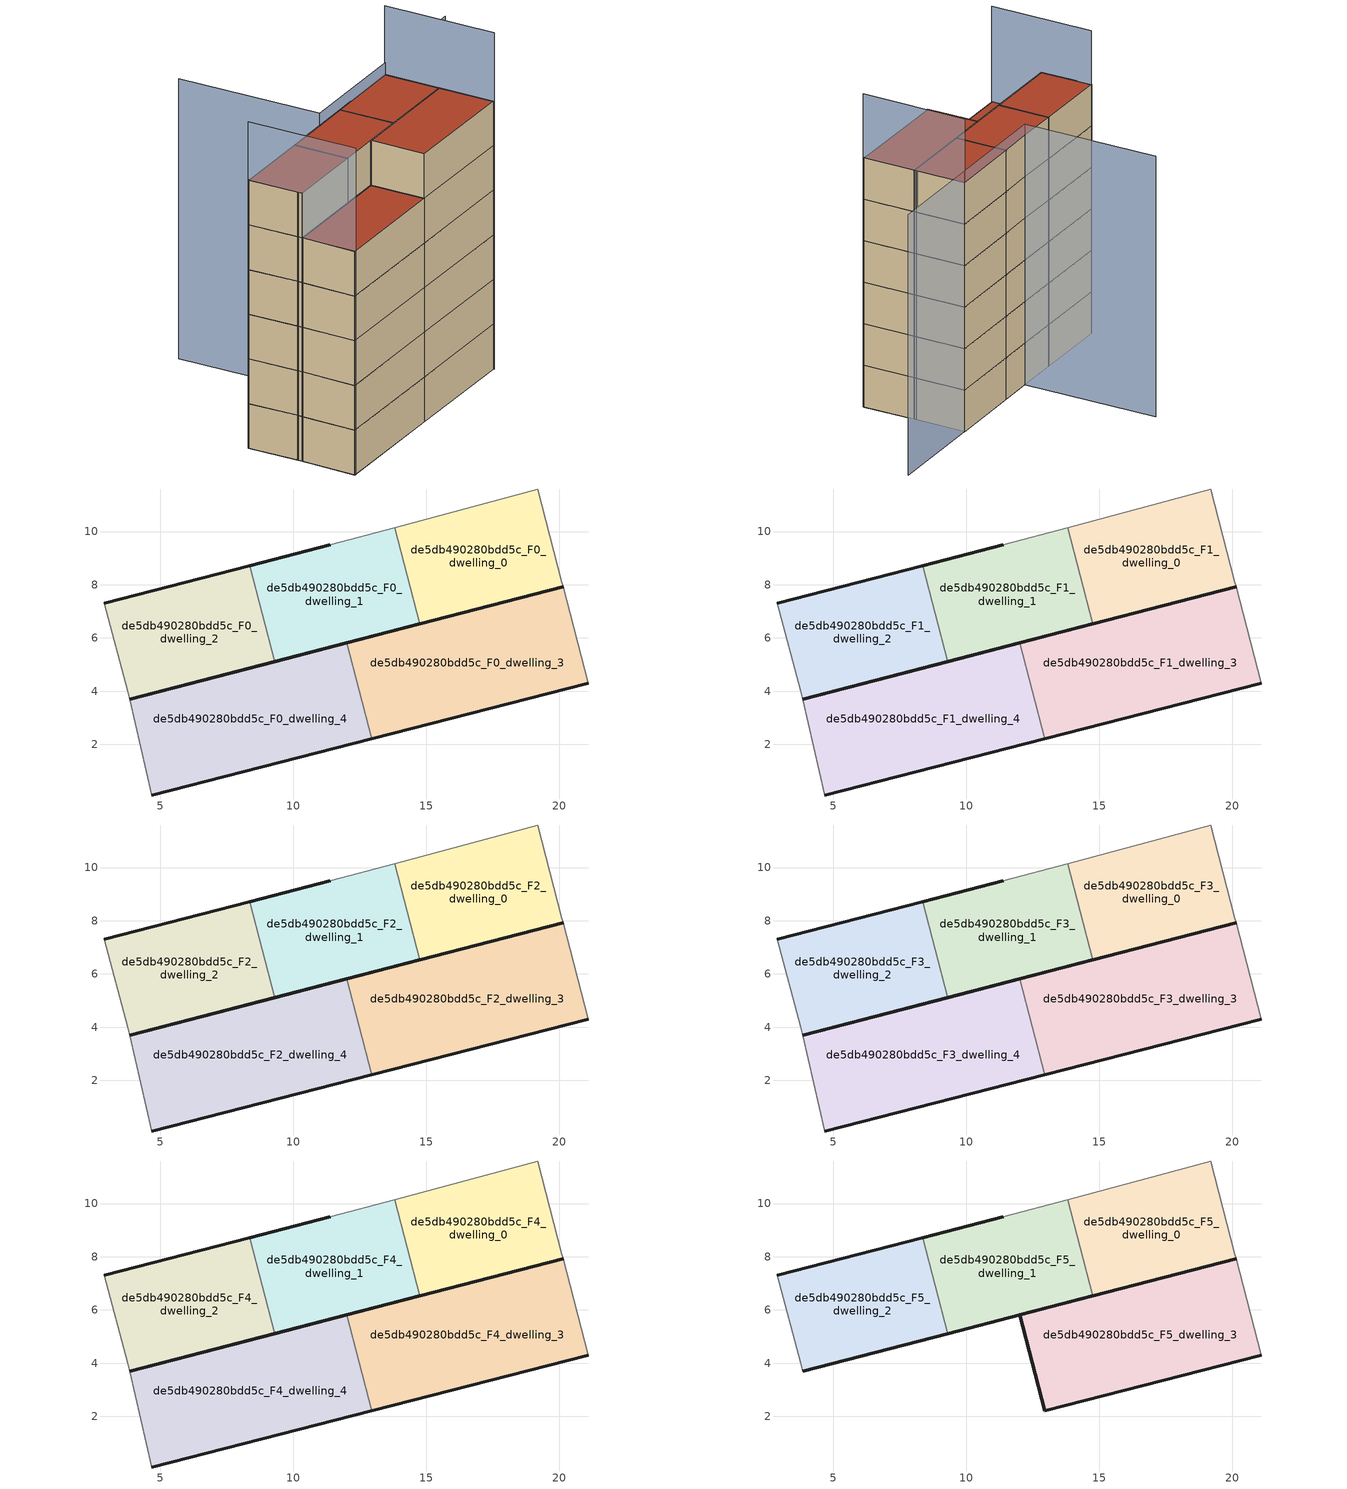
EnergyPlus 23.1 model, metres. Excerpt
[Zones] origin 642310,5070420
de5db490280bdd5c_F0_dwelling_0
 floor ground (EU_floor_Construction): 20.15,7.93 20.1,8.1 19.2,11.6 13.81,10.15 14.76,6.53 z0
 wall outside (EU_wall_Construction): 20.15,7.93 14.76,6.53 z0:3
 wall to de5db490280bdd5c_F0_dwelling_1 (EU_wall_Construction): 14.76,6.53 13.81,10.15 z0:3
 wall adiabatic (EU_wall_Construction): 13.81,10.15 19.2,11.6 20.1,8.1 20.15,7.93 z0:3
de5db490280bdd5c_F0_dwelling_1
 floor ground (EU_floor_Construction): 14.76,6.53 13.81,10.15 11.4,9.5 8.36,8.71 9.3,5.11 z0
 wall outside (EU_wall_Construction): 14.76,6.53 9.3,5.11 / 8.36,8.71 11.4,9.5 z0:3
 wall adiabatic (EU_wall_Construction): 11.4,9.5 13.81,10.15 z0:3
 wall to de5db490280bdd5c_F0_dwelling_2 (EU_wall_Construction): 9.3,5.11 8.36,8.71 z0:3
de5db490280bdd5c_F0_dwelling_2
 floor ground (EU_floor_Construction): 9.3,5.11 8.36,8.71 2.89,7.3 3.79,4 3.86,3.7 z0
 wall outside (EU_wall_Construction): 2.89,7.3 8.36,8.71 / 9.3,5.11 3.86,3.7 z0:3
 wall adiabatic (EU_wall_Construction): 3.86,3.7 3.79,4 2.89,7.3 z0:3
de5db490280bdd5c_F0_dwelling_3
 floor ground (EU_floor_Construction): 21.1,4.29 20.15,7.93 12.02,5.82 12.96,2.21 z0
 wall outside (EU_wall_Construction): 21.1,4.29 12.96,2.21 / 12.02,5.82 20.15,7.93 z0:3
 wall adiabatic (EU_wall_Construction): 20.15,7.93 21.1,4.29 z0:3
 wall to de5db490280bdd5c_F0_dwelling_4 (EU_wall_Construction): 12.96,2.21 12.02,5.82 z0:3
de5db490280bdd5c_F0_dwelling_4
 floor ground (EU_floor_Construction): 12.96,2.21 12.02,5.82 3.86,3.7 4.69,0.09 z0
 wall outside (EU_wall_Construction): 12.96,2.21 4.69,0.09 / 3.86,3.7 12.02,5.82 z0:3
 wall adiabatic (EU_wall_Construction): 4.69,0.09 3.86,3.7 z0:3
de5db490280bdd5c_F1_dwelling_0
 floor to de5db490280bdd5c_F0_dwelling_0 (EU_floor_Construction): 20.15,7.93 20.1,8.1 19.2,11.6 13.81,10.15 14.76,6.53 z3
 wall outside (EU_wall_Construction): 20.15,7.93 14.76,6.53 z3:6
 wall to de5db490280bdd5c_F1_dwelling_1 (EU_wall_Construction): 14.76,6.53 13.81,10.15 z3:6
 wall adiabatic (EU_wall_Construction): 13.81,10.15 19.2,11.6 20.1,8.1 20.15,7.93 z3:6
de5db490280bdd5c_F1_dwelling_1
 floor to de5db490280bdd5c_F0_dwelling_1 (EU_floor_Construction): 14.76,6.53 13.81,10.15 11.4,9.5 8.36,8.71 9.3,5.11 z3
 wall outside (EU_wall_Construction): 14.76,6.53 9.3,5.11 / 8.36,8.71 11.4,9.5 z3:6
 wall adiabatic (EU_wall_Construction): 11.4,9.5 13.81,10.15 z3:6
 wall to de5db490280bdd5c_F1_dwelling_2 (EU_wall_Construction): 9.3,5.11 8.36,8.71 z3:6
de5db490280bdd5c_F1_dwelling_2
 floor to de5db490280bdd5c_F0_dwelling_2 (EU_floor_Construction): 9.3,5.11 8.36,8.71 2.89,7.3 3.79,4 3.86,3.7 z3
 wall outside (EU_wall_Construction): 2.89,7.3 8.36,8.71 / 9.3,5.11 3.86,3.7 z3:6
 wall adiabatic (EU_wall_Construction): 3.86,3.7 3.79,4 2.89,7.3 z3:6
de5db490280bdd5c_F1_dwelling_3
 floor to de5db490280bdd5c_F0_dwelling_3 (EU_floor_Construction): 21.1,4.29 20.15,7.93 12.02,5.82 12.96,2.21 z3
 wall outside (EU_wall_Construction): 21.1,4.29 12.96,2.21 / 12.02,5.82 20.15,7.93 z3:6
 wall adiabatic (EU_wall_Construction): 20.15,7.93 21.1,4.29 z3:6
 wall to de5db490280bdd5c_F1_dwelling_4 (EU_wall_Construction): 12.96,2.21 12.02,5.82 z3:6
de5db490280bdd5c_F1_dwelling_4
 floor to de5db490280bdd5c_F0_dwelling_4 (EU_floor_Construction): 12.96,2.21 12.02,5.82 3.86,3.7 4.69,0.09 z3
 wall outside (EU_wall_Construction): 12.96,2.21 4.69,0.09 / 3.86,3.7 12.02,5.82 z3:6
 wall adiabatic (EU_wall_Construction): 4.69,0.09 3.86,3.7 z3:6
de5db490280bdd5c_F2_dwelling_0
 floor to de5db490280bdd5c_F1_dwelling_0 (EU_floor_Construction): 20.15,7.93 20.1,8.1 19.2,11.6 13.81,10.15 14.76,6.53 z6
 wall outside (EU_wall_Construction): 20.15,7.93 14.76,6.53 z6:9
 wall to de5db490280bdd5c_F2_dwelling_1 (EU_wall_Construction): 14.76,6.53 13.81,10.15 z6:9
 wall adiabatic (EU_wall_Construction): 13.81,10.15 19.2,11.6 20.1,8.1 20.15,7.93 z6:9
de5db490280bdd5c_F2_dwelling_1
 floor to de5db490280bdd5c_F1_dwelling_1 (EU_floor_Construction): 14.76,6.53 13.81,10.15 11.4,9.5 8.36,8.71 9.3,5.11 z6
 wall outside (EU_wall_Construction): 14.76,6.53 9.3,5.11 / 8.36,8.71 11.4,9.5 z6:9
 wall adiabatic (EU_wall_Construction): 11.4,9.5 13.81,10.15 z6:9
 wall to de5db490280bdd5c_F2_dwelling_2 (EU_wall_Construction): 9.3,5.11 8.36,8.71 z6:9
de5db490280bdd5c_F2_dwelling_2
 floor to de5db490280bdd5c_F1_dwelling_2 (EU_floor_Construction): 9.3,5.11 8.36,8.71 2.89,7.3 3.79,4 3.86,3.7 z6
 wall outside (EU_wall_Construction): 2.89,7.3 8.36,8.71 / 9.3,5.11 3.86,3.7 z6:9
 wall adiabatic (EU_wall_Construction): 3.86,3.7 3.79,4 2.89,7.3 z6:9
de5db490280bdd5c_F2_dwelling_3
 floor to de5db490280bdd5c_F1_dwelling_3 (EU_floor_Construction): 21.1,4.29 20.15,7.93 12.02,5.82 12.96,2.21 z6
 wall outside (EU_wall_Construction): 21.1,4.29 12.96,2.21 / 12.02,5.82 20.15,7.93 z6:9
 wall adiabatic (EU_wall_Construction): 20.15,7.93 21.1,4.29 z6:9
 wall to de5db490280bdd5c_F2_dwelling_4 (EU_wall_Construction): 12.96,2.21 12.02,5.82 z6:9
de5db490280bdd5c_F2_dwelling_4
 floor to de5db490280bdd5c_F1_dwelling_4 (EU_floor_Construction): 12.96,2.21 12.02,5.82 3.86,3.7 4.69,0.09 z6
 wall outside (EU_wall_Construction): 12.96,2.21 4.69,0.09 / 3.86,3.7 12.02,5.82 z6:9
 wall adiabatic (EU_wall_Construction): 4.69,0.09 3.86,3.7 z6:9
de5db490280bdd5c_F3_dwelling_0
 floor to de5db490280bdd5c_F2_dwelling_0 (EU_floor_Construction): 20.15,7.93 20.1,8.1 19.2,11.6 13.81,10.15 14.76,6.53 z9
 wall outside (EU_wall_Construction): 20.15,7.93 14.76,6.53 z9:12
 wall to de5db490280bdd5c_F3_dwelling_1 (EU_wall_Construction): 14.76,6.53 13.81,10.15 z9:12
 wall adiabatic (EU_wall_Construction): 13.81,10.15 19.2,11.6 20.1,8.1 20.15,7.93 z9:12
de5db490280bdd5c_F3_dwelling_1
 floor to de5db490280bdd5c_F2_dwelling_1 (EU_floor_Construction): 14.76,6.53 13.81,10.15 11.4,9.5 8.36,8.71 9.3,5.11 z9
 wall outside (EU_wall_Construction): 14.76,6.53 9.3,5.11 / 8.36,8.71 11.4,9.5 z9:12
 wall adiabatic (EU_wall_Construction): 11.4,9.5 13.81,10.15 z9:12
 wall to de5db490280bdd5c_F3_dwelling_2 (EU_wall_Construction): 9.3,5.11 8.36,8.71 z9:12
de5db490280bdd5c_F3_dwelling_2
 floor to de5db490280bdd5c_F2_dwelling_2 (EU_floor_Construction): 9.3,5.11 8.36,8.71 2.89,7.3 3.79,4 3.86,3.7 z9
 wall outside (EU_wall_Construction): 2.89,7.3 8.36,8.71 / 9.3,5.11 3.86,3.7 z9:12
 wall adiabatic (EU_wall_Construction): 3.86,3.7 3.79,4 2.89,7.3 z9:12
de5db490280bdd5c_F3_dwelling_3
 floor to de5db490280bdd5c_F2_dwelling_3 (EU_floor_Construction): 21.1,4.29 20.15,7.93 12.02,5.82 12.96,2.21 z9
 wall outside (EU_wall_Construction): 21.1,4.29 12.96,2.21 / 12.02,5.82 20.15,7.93 z9:12
 wall adiabatic (EU_wall_Construction): 20.15,7.93 21.1,4.29 z9:12
 wall to de5db490280bdd5c_F3_dwelling_4 (EU_wall_Construction): 12.96,2.21 12.02,5.82 z9:12
de5db490280bdd5c_F3_dwelling_4
 floor to de5db490280bdd5c_F2_dwelling_4 (EU_floor_Construction): 12.96,2.21 12.02,5.82 3.86,3.7 4.69,0.09 z9
 wall outside (EU_wall_Construction): 12.96,2.21 4.69,0.09 / 3.86,3.7 12.02,5.82 z9:12
 wall adiabatic (EU_wall_Construction): 4.69,0.09 3.86,3.7 z9:12
de5db490280bdd5c_F4_dwelling_0
 floor to de5db490280bdd5c_F3_dwelling_0 (EU_floor_Construction): 20.15,7.93 20.1,8.1 19.2,11.6 13.81,10.15 14.76,6.53 z12
 wall outside (EU_wall_Construction): 20.15,7.93 14.76,6.53 z12:15
 wall to de5db490280bdd5c_F4_dwelling_1 (EU_wall_Construction): 14.76,6.53 13.81,10.15 z12:15
 wall adiabatic (EU_wall_Construction): 13.81,10.15 19.2,11.6 20.1,8.1 20.15,7.93 z12:15
de5db490280bdd5c_F4_dwelling_1
 floor to de5db490280bdd5c_F3_dwelling_1 (EU_floor_Construction): 14.76,6.53 13.81,10.15 11.4,9.5 8.36,8.71 9.3,5.11 z12
 wall outside (EU_wall_Construction): 14.76,6.53 9.3,5.11 / 8.36,8.71 11.4,9.5 z12:15
 wall adiabatic (EU_wall_Construction): 11.4,9.5 13.81,10.15 z12:15
 wall to de5db490280bdd5c_F4_dwelling_2 (EU_wall_Construction): 9.3,5.11 8.36,8.71 z12:15
de5db490280bdd5c_F4_dwelling_2
 floor to de5db490280bdd5c_F3_dwelling_2 (EU_floor_Construction): 9.3,5.11 8.36,8.71 2.89,7.3 3.79,4 3.86,3.7 z12
 wall outside (EU_wall_Construction): 2.89,7.3 8.36,8.71 / 9.3,5.11 3.86,3.7 z12:15
 wall adiabatic (EU_wall_Construction): 3.86,3.7 3.79,4 2.89,7.3 z12:15
de5db490280bdd5c_F4_dwelling_3
 floor to de5db490280bdd5c_F3_dwelling_3 (EU_floor_Construction): 21.1,4.29 20.15,7.93 12.02,5.82 12.96,2.21 z12
 wall outside (EU_wall_Construction): 21.1,4.29 12.96,2.21 / 12.02,5.82 20.15,7.93 z12:15
 wall adiabatic (EU_wall_Construction): 20.15,7.93 21.1,4.29 z12:15
 wall to de5db490280bdd5c_F4_dwelling_4 (EU_wall_Construction): 12.96,2.21 12.02,5.82 z12:15
de5db490280bdd5c_F4_dwelling_4
 floor to de5db490280bdd5c_F3_dwelling_4 (EU_floor_Construction): 12.96,2.21 12.02,5.82 3.86,3.7 4.69,0.09 z12
 wall outside (EU_wall_Construction): 12.96,2.21 4.69,0.09 / 3.86,3.7 12.02,5.82 z12:15
 wall adiabatic (EU_wall_Construction): 4.69,0.09 3.86,3.7 z12:15
 roof outside (EU_roof_Construction): 12.02,5.82 12.96,2.21 4.69,0.09 3.86,3.7 z15
de5db490280bdd5c_F5_dwelling_0
 floor to de5db490280bdd5c_F4_dwelling_0 (EU_floor_Construction): 20.15,7.93 20.1,8.1 19.2,11.6 13.81,10.15 14.76,6.53 z15
 wall outside (EU_wall_Construction): 20.15,7.93 14.76,6.53 z15:18
 wall to de5db490280bdd5c_F5_dwelling_1 (EU_wall_Construction): 14.76,6.53 13.81,10.15 z15:18
 wall adiabatic (EU_wall_Construction): 13.81,10.15 19.2,11.6 20.1,8.1 20.15,7.93 z15:18
 roof outside (EU_roof_Construction): 19.2,11.6 20.1,8.1 20.15,7.93 14.76,6.53 13.81,10.15 z18
de5db490280bdd5c_F5_dwelling_1
 floor to de5db490280bdd5c_F4_dwelling_1 (EU_floor_Construction): 14.76,6.53 13.81,10.15 11.4,9.5 8.36,8.71 9.3,5.11 z15
 wall outside (EU_wall_Construction): 14.76,6.53 9.3,5.11 / 8.36,8.71 11.4,9.5 z15:18
 wall adiabatic (EU_wall_Construction): 11.4,9.5 13.81,10.15 z15:18
 wall to de5db490280bdd5c_F5_dwelling_2 (EU_wall_Construction): 9.3,5.11 8.36,8.71 z15:18
 roof outside (EU_roof_Construction): 13.81,10.15 14.76,6.53 9.3,5.11 8.36,8.71 11.4,9.5 z18
de5db490280bdd5c_F5_dwelling_2
 floor to de5db490280bdd5c_F4_dwelling_2 (EU_floor_Construction): 9.3,5.11 8.36,8.71 2.89,7.3 3.79,4 3.86,3.7 z15
 wall outside (EU_wall_Construction): 2.89,7.3 8.36,8.71 / 9.3,5.11 3.86,3.7 z15:18
 wall adiabatic (EU_wall_Construction): 3.86,3.7 3.79,4 2.89,7.3 z15:18
 roof outside (EU_roof_Construction): 8.36,8.71 9.3,5.11 3.86,3.7 3.79,4 2.89,7.3 z18
de5db490280bdd5c_F5_dwelling_3
 floor to de5db490280bdd5c_F4_dwelling_3 (EU_floor_Construction): 21.1,4.29 20.15,7.93 12.02,5.82 12.96,2.21 z15
 wall outside (EU_wall_Construction): 21.1,4.29 12.96,2.21 12.02,5.82 20.15,7.93 z15:18
 wall adiabatic (EU_wall_Construction): 20.15,7.93 21.1,4.29 z15:18
 roof outside (EU_roof_Construction): 20.15,7.93 21.1,4.29 12.96,2.21 12.02,5.82 z18
shading: 2.94,7.33 4.79,0.09 z0:21.9; 21.11,4.23 19.2,11.59 z0:22.6; 26.4,13.45 11.4,9.5 / 11.4,9.5 8.91,18.96 z0:18.8
[Building]
EU S2 Campaign: North Axis=0; Terrain=City; Solar Distribution=FullExterior
[Site:Location]
Lyon-Bron: Latitude=45.75; Longitude=5; Time Zone=1; Elevation=198
[SizingPeriod:WeatherFileDays]
AnnualSizingPeriod: Begin Month=1; Begin Day of Month=1; End Month=12; End Day of Month=31; Day of Week for Start Day=Monday; Use Weather File Daylight Saving Period=No; Use Weather File Rain and Snow Indicators=No
[MATERIAL]
EU_InternalMass_Material: Roughness=MediumRough; Thickness=0.1; Conductivity=1; Density=1800; Specific Heat=900; Thermal Absorptance=0.9; Solar Absorptance=0.7; Visible Absorptance=0.7
[MATERIAL:NOMASS] Roughness=MediumRough; Thermal Absorptance=0.9; Solar Absorptance=0.7; Visible Absorptance=0.7
Name | Thermal Resistance
EU_wall_NoMass | 0.776494
EU_roof_NoMass | 0.486893
EU_floor_NoMass | 0.421597
[CONSTRUCTION]
EU_wall_Construction: EU_wall_NoMass
EU_roof_Construction: EU_roof_NoMass
EU_floor_Construction: EU_floor_NoMass
EU_InternalMass_Construction: EU_InternalMass_Material
[ZONE] Type=1; Multiplier=1; Ceiling Height=autocalculate; Floor Area=autocalculate; Part of Total Floor Area=Yes
Name | Volume
de5db490280bdd5c_F0_dwelling_0; de5db490280bdd5c_F1_dwelling_0; de5db490280bdd5c_F2_dwelling_0; de5db490280bdd5c_F3_dwelling_0; de5db490280bdd5c_F4_dwelling_0; de5db490280bdd5c_F5_dwelling_0 | 62.9553
de5db490280bdd5c_F0_dwelling_1; de5db490280bdd5c_F1_dwelling_1; de5db490280bdd5c_F2_dwelling_1; de5db490280bdd5c_F3_dwelling_1; de5db490280bdd5c_F4_dwelling_1; de5db490280bdd5c_F5_dwelling_1 | 62.9583
de5db490280bdd5c_F0_dwelling_2; de5db490280bdd5c_F1_dwelling_2; de5db490280bdd5c_F2_dwelling_2; de5db490280bdd5c_F3_dwelling_2; de5db490280bdd5c_F4_dwelling_2; de5db490280bdd5c_F5_dwelling_2 | 62.9597
de5db490280bdd5c_F0_dwelling_3; de5db490280bdd5c_F1_dwelling_3; de5db490280bdd5c_F2_dwelling_3; de5db490280bdd5c_F3_dwelling_3; de5db490280bdd5c_F4_dwelling_3; de5db490280bdd5c_F5_dwelling_3 | 94.4377
de5db490280bdd5c_F0_dwelling_4; de5db490280bdd5c_F1_dwelling_4; de5db490280bdd5c_F2_dwelling_4; de5db490280bdd5c_F3_dwelling_4; de5db490280bdd5c_F4_dwelling_4 | 94.4436
[INTERNALMASS] Construction=EU_InternalMass_Construction
Name | Zone or ZoneList | Surface Area
de5db490280bdd5c_F0_dwelling_0_EU_InternalMass | de5db490280bdd5c_F0_dwelling_0 | 20.9852
de5db490280bdd5c_F0_dwelling_1_EU_InternalMass | de5db490280bdd5c_F0_dwelling_1 | 20.9859
de5db490280bdd5c_F0_dwelling_2_EU_InternalMass | de5db490280bdd5c_F0_dwelling_2 | 20.9861
de5db490280bdd5c_F0_dwelling_3_EU_InternalMass | de5db490280bdd5c_F0_dwelling_3 | 31.4791
de5db490280bdd5c_F0_dwelling_4_EU_InternalMass | de5db490280bdd5c_F0_dwelling_4 | 31.4811
de5db490280bdd5c_F1_dwelling_0_EU_InternalMass | de5db490280bdd5c_F1_dwelling_0 | 20.9852
de5db490280bdd5c_F1_dwelling_1_EU_InternalMass | de5db490280bdd5c_F1_dwelling_1 | 20.9859
de5db490280bdd5c_F1_dwelling_2_EU_InternalMass | de5db490280bdd5c_F1_dwelling_2 | 20.9861
de5db490280bdd5c_F1_dwelling_3_EU_InternalMass | de5db490280bdd5c_F1_dwelling_3 | 31.4791
de5db490280bdd5c_F1_dwelling_4_EU_InternalMass | de5db490280bdd5c_F1_dwelling_4 | 31.4811
de5db490280bdd5c_F2_dwelling_0_EU_InternalMass | de5db490280bdd5c_F2_dwelling_0 | 20.9852
de5db490280bdd5c_F2_dwelling_1_EU_InternalMass | de5db490280bdd5c_F2_dwelling_1 | 20.9859
de5db490280bdd5c_F2_dwelling_2_EU_InternalMass | de5db490280bdd5c_F2_dwelling_2 | 20.9861
de5db490280bdd5c_F2_dwelling_3_EU_InternalMass | de5db490280bdd5c_F2_dwelling_3 | 31.4791
de5db490280bdd5c_F2_dwelling_4_EU_InternalMass | de5db490280bdd5c_F2_dwelling_4 | 31.4811
de5db490280bdd5c_F3_dwelling_0_EU_InternalMass | de5db490280bdd5c_F3_dwelling_0 | 20.9852
de5db490280bdd5c_F3_dwelling_1_EU_InternalMass | de5db490280bdd5c_F3_dwelling_1 | 20.9859
de5db490280bdd5c_F3_dwelling_2_EU_InternalMass | de5db490280bdd5c_F3_dwelling_2 | 20.9861
de5db490280bdd5c_F3_dwelling_3_EU_InternalMass | de5db490280bdd5c_F3_dwelling_3 | 31.4791
de5db490280bdd5c_F3_dwelling_4_EU_InternalMass | de5db490280bdd5c_F3_dwelling_4 | 31.4811
de5db490280bdd5c_F4_dwelling_0_EU_InternalMass | de5db490280bdd5c_F4_dwelling_0 | 20.9852
de5db490280bdd5c_F4_dwelling_1_EU_InternalMass | de5db490280bdd5c_F4_dwelling_1 | 20.9859
de5db490280bdd5c_F4_dwelling_2_EU_InternalMass | de5db490280bdd5c_F4_dwelling_2 | 20.9861
de5db490280bdd5c_F4_dwelling_3_EU_InternalMass | de5db490280bdd5c_F4_dwelling_3 | 31.4791
de5db490280bdd5c_F4_dwelling_4_EU_InternalMass | de5db490280bdd5c_F4_dwelling_4 | 31.4811
de5db490280bdd5c_F5_dwelling_0_EU_InternalMass | de5db490280bdd5c_F5_dwelling_0 | 31.4801
de5db490280bdd5c_F5_dwelling_1_EU_InternalMass | de5db490280bdd5c_F5_dwelling_1 | 31.4725
de5db490280bdd5c_F5_dwelling_2_EU_InternalMass | de5db490280bdd5c_F5_dwelling_2 | 31.4787
de5db490280bdd5c_F5_dwelling_3_EU_InternalMass | de5db490280bdd5c_F5_dwelling_3 | 31.482
[OTHEREQUIPMENT] Fuel Type=Electricity; Design Level Calculation Method=Watts/Area; Power per Zone Floor Area=1; Fraction Latent=0; Fraction Radiant=0; Fraction Lost=0; Carbon Dioxide Generation Rate=0; EndUse Subcategory=EU_Step8_InternalGains
Name | Zone or ZoneList or Space or SpaceList | Schedule
EU_Step8_InternalGain_de5db490280bdd5c_F0_dwelling_0_f000 | de5db490280bdd5c_F0_dwelling_0 | EU_Step8_GainSchedule_de5db490280bdd5c_F0_dwelling_0_f000
EU_Step8_InternalGain_de5db490280bdd5c_F0_dwelling_1_f000 | de5db490280bdd5c_F0_dwelling_1 | EU_Step8_GainSchedule_de5db490280bdd5c_F0_dwelling_1_f000
EU_Step8_InternalGain_de5db490280bdd5c_F0_dwelling_2_f000 | de5db490280bdd5c_F0_dwelling_2 | EU_Step8_GainSchedule_de5db490280bdd5c_F0_dwelling_2_f000
EU_Step8_InternalGain_de5db490280bdd5c_F0_dwelling_3_f000 | de5db490280bdd5c_F0_dwelling_3 | EU_Step8_GainSchedule_de5db490280bdd5c_F0_dwelling_3_f000
EU_Step8_InternalGain_de5db490280bdd5c_F0_dwelling_4_f000 | de5db490280bdd5c_F0_dwelling_4 | EU_Step8_GainSchedule_de5db490280bdd5c_F0_dwelling_4_f000
EU_Step8_InternalGain_de5db490280bdd5c_F1_dwelling_0_f000 | de5db490280bdd5c_F1_dwelling_0 | EU_Step8_GainSchedule_de5db490280bdd5c_F1_dwelling_0_f000
EU_Step8_InternalGain_de5db490280bdd5c_F1_dwelling_1_f000 | de5db490280bdd5c_F1_dwelling_1 | EU_Step8_GainSchedule_de5db490280bdd5c_F1_dwelling_1_f000
EU_Step8_InternalGain_de5db490280bdd5c_F1_dwelling_2_f000 | de5db490280bdd5c_F1_dwelling_2 | EU_Step8_GainSchedule_de5db490280bdd5c_F1_dwelling_2_f000
EU_Step8_InternalGain_de5db490280bdd5c_F1_dwelling_3_f000 | de5db490280bdd5c_F1_dwelling_3 | EU_Step8_GainSchedule_de5db490280bdd5c_F1_dwelling_3_f000
EU_Step8_InternalGain_de5db490280bdd5c_F1_dwelling_4_f000 | de5db490280bdd5c_F1_dwelling_4 | EU_Step8_GainSchedule_de5db490280bdd5c_F1_dwelling_4_f000
EU_Step8_InternalGain_de5db490280bdd5c_F2_dwelling_0_f000 | de5db490280bdd5c_F2_dwelling_0 | EU_Step8_GainSchedule_de5db490280bdd5c_F2_dwelling_0_f000
EU_Step8_InternalGain_de5db490280bdd5c_F2_dwelling_1_f000 | de5db490280bdd5c_F2_dwelling_1 | EU_Step8_GainSchedule_de5db490280bdd5c_F2_dwelling_1_f000
EU_Step8_InternalGain_de5db490280bdd5c_F2_dwelling_2_f000 | de5db490280bdd5c_F2_dwelling_2 | EU_Step8_GainSchedule_de5db490280bdd5c_F2_dwelling_2_f000
EU_Step8_InternalGain_de5db490280bdd5c_F2_dwelling_3_f000 | de5db490280bdd5c_F2_dwelling_3 | EU_Step8_GainSchedule_de5db490280bdd5c_F2_dwelling_3_f000
EU_Step8_InternalGain_de5db490280bdd5c_F2_dwelling_4_f000 | de5db490280bdd5c_F2_dwelling_4 | EU_Step8_GainSchedule_de5db490280bdd5c_F2_dwelling_4_f000
EU_Step8_InternalGain_de5db490280bdd5c_F3_dwelling_0_f000 | de5db490280bdd5c_F3_dwelling_0 | EU_Step8_GainSchedule_de5db490280bdd5c_F3_dwelling_0_f000
EU_Step8_InternalGain_de5db490280bdd5c_F3_dwelling_1_f000 | de5db490280bdd5c_F3_dwelling_1 | EU_Step8_GainSchedule_de5db490280bdd5c_F3_dwelling_1_f000
EU_Step8_InternalGain_de5db490280bdd5c_F3_dwelling_2_f000 | de5db490280bdd5c_F3_dwelling_2 | EU_Step8_GainSchedule_de5db490280bdd5c_F3_dwelling_2_f000
EU_Step8_InternalGain_de5db490280bdd5c_F3_dwelling_3_f000 | de5db490280bdd5c_F3_dwelling_3 | EU_Step8_GainSchedule_de5db490280bdd5c_F3_dwelling_3_f000
EU_Step8_InternalGain_de5db490280bdd5c_F3_dwelling_4_f000 | de5db490280bdd5c_F3_dwelling_4 | EU_Step8_GainSchedule_de5db490280bdd5c_F3_dwelling_4_f000
EU_Step8_InternalGain_de5db490280bdd5c_F4_dwelling_0_f000 | de5db490280bdd5c_F4_dwelling_0 | EU_Step8_GainSchedule_de5db490280bdd5c_F4_dwelling_0_f000
EU_Step8_InternalGain_de5db490280bdd5c_F4_dwelling_1_f000 | de5db490280bdd5c_F4_dwelling_1 | EU_Step8_GainSchedule_de5db490280bdd5c_F4_dwelling_1_f000
EU_Step8_InternalGain_de5db490280bdd5c_F4_dwelling_2_f000 | de5db490280bdd5c_F4_dwelling_2 | EU_Step8_GainSchedule_de5db490280bdd5c_F4_dwelling_2_f000
EU_Step8_InternalGain_de5db490280bdd5c_F4_dwelling_3_f000 | de5db490280bdd5c_F4_dwelling_3 | EU_Step8_GainSchedule_de5db490280bdd5c_F4_dwelling_3_f000
EU_Step8_InternalGain_de5db490280bdd5c_F4_dwelling_4_f000 | de5db490280bdd5c_F4_dwelling_4 | EU_Step8_GainSchedule_de5db490280bdd5c_F4_dwelling_4_f000
EU_Step8_InternalGain_de5db490280bdd5c_F5_dwelling_0_f000 | de5db490280bdd5c_F5_dwelling_0 | EU_Step8_GainSchedule_de5db490280bdd5c_F5_dwelling_0_f000
EU_Step8_InternalGain_de5db490280bdd5c_F5_dwelling_1_f000 | de5db490280bdd5c_F5_dwelling_1 | EU_Step8_GainSchedule_de5db490280bdd5c_F5_dwelling_1_f000
EU_Step8_InternalGain_de5db490280bdd5c_F5_dwelling_2_f000 | de5db490280bdd5c_F5_dwelling_2 | EU_Step8_GainSchedule_de5db490280bdd5c_F5_dwelling_2_f000
EU_Step8_InternalGain_de5db490280bdd5c_F5_dwelling_3_f000 | de5db490280bdd5c_F5_dwelling_3 | EU_Step8_GainSchedule_de5db490280bdd5c_F5_dwelling_3_f000
[ZONEVENTILATION:DESIGNFLOWRATE] Schedule=EU_AlwaysOn; Design Flow Rate Calculation Method=AirChanges/Hour; Air Changes per Hour=0.693814; Ventilation Type=Natural; Fan Pressure Rise=0; Fan Total Efficiency=1; Constant Term Coefficient=1; Temperature Term Coefficient=0; Velocity Term Coefficient=0; Velocity Squared Term Coefficient=0; Minimum Indoor Temperature=-100; Maximum Indoor Temperature=100; Delta Temperature=-100; Minimum Outdoor Temperature=-100; Maximum Outdoor Temperature=100; Maximum Wind Speed=40
Name | Zone or ZoneList or Space or SpaceList
EU_ConstantAir_de5db490280bdd5c_F0_dwelling_0 | de5db490280bdd5c_F0_dwelling_0
EU_ConstantAir_de5db490280bdd5c_F0_dwelling_1 | de5db490280bdd5c_F0_dwelling_1
EU_ConstantAir_de5db490280bdd5c_F0_dwelling_2 | de5db490280bdd5c_F0_dwelling_2
EU_ConstantAir_de5db490280bdd5c_F0_dwelling_3 | de5db490280bdd5c_F0_dwelling_3
EU_ConstantAir_de5db490280bdd5c_F0_dwelling_4 | de5db490280bdd5c_F0_dwelling_4
EU_ConstantAir_de5db490280bdd5c_F1_dwelling_0 | de5db490280bdd5c_F1_dwelling_0
EU_ConstantAir_de5db490280bdd5c_F1_dwelling_1 | de5db490280bdd5c_F1_dwelling_1
EU_ConstantAir_de5db490280bdd5c_F1_dwelling_2 | de5db490280bdd5c_F1_dwelling_2
EU_ConstantAir_de5db490280bdd5c_F1_dwelling_3 | de5db490280bdd5c_F1_dwelling_3
EU_ConstantAir_de5db490280bdd5c_F1_dwelling_4 | de5db490280bdd5c_F1_dwelling_4
EU_ConstantAir_de5db490280bdd5c_F2_dwelling_0 | de5db490280bdd5c_F2_dwelling_0
EU_ConstantAir_de5db490280bdd5c_F2_dwelling_1 | de5db490280bdd5c_F2_dwelling_1
EU_ConstantAir_de5db490280bdd5c_F2_dwelling_2 | de5db490280bdd5c_F2_dwelling_2
EU_ConstantAir_de5db490280bdd5c_F2_dwelling_3 | de5db490280bdd5c_F2_dwelling_3
EU_ConstantAir_de5db490280bdd5c_F2_dwelling_4 | de5db490280bdd5c_F2_dwelling_4
EU_ConstantAir_de5db490280bdd5c_F3_dwelling_0 | de5db490280bdd5c_F3_dwelling_0
EU_ConstantAir_de5db490280bdd5c_F3_dwelling_1 | de5db490280bdd5c_F3_dwelling_1
EU_ConstantAir_de5db490280bdd5c_F3_dwelling_2 | de5db490280bdd5c_F3_dwelling_2
EU_ConstantAir_de5db490280bdd5c_F3_dwelling_3 | de5db490280bdd5c_F3_dwelling_3
EU_ConstantAir_de5db490280bdd5c_F3_dwelling_4 | de5db490280bdd5c_F3_dwelling_4
EU_ConstantAir_de5db490280bdd5c_F4_dwelling_0 | de5db490280bdd5c_F4_dwelling_0
EU_ConstantAir_de5db490280bdd5c_F4_dwelling_1 | de5db490280bdd5c_F4_dwelling_1
EU_ConstantAir_de5db490280bdd5c_F4_dwelling_2 | de5db490280bdd5c_F4_dwelling_2
EU_ConstantAir_de5db490280bdd5c_F4_dwelling_3 | de5db490280bdd5c_F4_dwelling_3
EU_ConstantAir_de5db490280bdd5c_F4_dwelling_4 | de5db490280bdd5c_F4_dwelling_4
EU_ConstantAir_de5db490280bdd5c_F5_dwelling_0 | de5db490280bdd5c_F5_dwelling_0
EU_ConstantAir_de5db490280bdd5c_F5_dwelling_1 | de5db490280bdd5c_F5_dwelling_1
EU_ConstantAir_de5db490280bdd5c_F5_dwelling_2 | de5db490280bdd5c_F5_dwelling_2
EU_ConstantAir_de5db490280bdd5c_F5_dwelling_3 | de5db490280bdd5c_F5_dwelling_3
[HVACTEMPLATE:THERMOSTAT] Constant Heating Setpoint=20; Constant Cooling Setpoint=50
EU_HeatOnly_de5db490280bdd5c_F0_dwelling_0; EU_HeatOnly_de5db490280bdd5c_F0_dwelling_1; EU_HeatOnly_de5db490280bdd5c_F0_dwelling_2; EU_HeatOnly_de5db490280bdd5c_F0_dwelling_3; EU_HeatOnly_de5db490280bdd5c_F0_dwelling_4; EU_HeatOnly_de5db490280bdd5c_F1_dwelling_0; EU_HeatOnly_de5db490280bdd5c_F1_dwelling_1; EU_HeatOnly_de5db490280bdd5c_F1_dwelling_2; EU_HeatOnly_de5db490280bdd5c_F1_dwelling_3; EU_HeatOnly_de5db490280bdd5c_F1_dwelling_4; EU_HeatOnly_de5db490280bdd5c_F2_dwelling_0; EU_HeatOnly_de5db490280bdd5c_F2_dwelling_1; EU_HeatOnly_de5db490280bdd5c_F2_dwelling_2; EU_HeatOnly_de5db490280bdd5c_F2_dwelling_3; EU_HeatOnly_de5db490280bdd5c_F2_dwelling_4; EU_HeatOnly_de5db490280bdd5c_F3_dwelling_0; EU_HeatOnly_de5db490280bdd5c_F3_dwelling_1; EU_HeatOnly_de5db490280bdd5c_F3_dwelling_2; EU_HeatOnly_de5db490280bdd5c_F3_dwelling_3; EU_HeatOnly_de5db490280bdd5c_F3_dwelling_4; EU_HeatOnly_de5db490280bdd5c_F4_dwelling_0; EU_HeatOnly_de5db490280bdd5c_F4_dwelling_1; EU_HeatOnly_de5db490280bdd5c_F4_dwelling_2; EU_HeatOnly_de5db490280bdd5c_F4_dwelling_3; EU_HeatOnly_de5db490280bdd5c_F4_dwelling_4; EU_HeatOnly_de5db490280bdd5c_F5_dwelling_0; EU_HeatOnly_de5db490280bdd5c_F5_dwelling_1; EU_HeatOnly_de5db490280bdd5c_F5_dwelling_2; EU_HeatOnly_de5db490280bdd5c_F5_dwelling_3
[HVACTEMPLATE:ZONE:IDEALLOADSAIRSYSTEM] System Availability Schedule=EU_AlwaysOn; Maximum Heating Supply Air Temperature=50; Minimum Cooling Supply Air Temperature=13; Maximum Heating Supply Air Humidity Ratio=0.0156; Minimum Cooling Supply Air Humidity Ratio=0.0077; Heating Limit=NoLimit; Cooling Limit=NoLimit; Heating Availability Schedule=EU_AlwaysOn; Cooling Availability Schedule=EU_CoolingOff; Dehumidification Control Type=ConstantSensibleHeatRatio; Cooling Sensible Heat Ratio=0.7; Dehumidification Setpoint=60; Humidification Control Type=None; Humidification Setpoint=30; Outdoor Air Method=None; Outdoor Air Flow Rate per Person=0.00944; Outdoor Air Flow Rate per Zone Floor Area=0; Outdoor Air Flow Rate per Zone=0; Demand Controlled Ventilation Type=None; Outdoor Air Economizer Type=NoEconomizer; Heat Recovery Type=None; Sensible Heat Recovery Effectiveness=0.7; Latent Heat Recovery Effectiveness=0.65
Name | Template Thermostat
de5db490280bdd5c_F0_dwelling_0 | EU_HeatOnly_de5db490280bdd5c_F0_dwelling_0
de5db490280bdd5c_F0_dwelling_1 | EU_HeatOnly_de5db490280bdd5c_F0_dwelling_1
de5db490280bdd5c_F0_dwelling_2 | EU_HeatOnly_de5db490280bdd5c_F0_dwelling_2
de5db490280bdd5c_F0_dwelling_3 | EU_HeatOnly_de5db490280bdd5c_F0_dwelling_3
de5db490280bdd5c_F0_dwelling_4 | EU_HeatOnly_de5db490280bdd5c_F0_dwelling_4
de5db490280bdd5c_F1_dwelling_0 | EU_HeatOnly_de5db490280bdd5c_F1_dwelling_0
de5db490280bdd5c_F1_dwelling_1 | EU_HeatOnly_de5db490280bdd5c_F1_dwelling_1
de5db490280bdd5c_F1_dwelling_2 | EU_HeatOnly_de5db490280bdd5c_F1_dwelling_2
de5db490280bdd5c_F1_dwelling_3 | EU_HeatOnly_de5db490280bdd5c_F1_dwelling_3
de5db490280bdd5c_F1_dwelling_4 | EU_HeatOnly_de5db490280bdd5c_F1_dwelling_4
de5db490280bdd5c_F2_dwelling_0 | EU_HeatOnly_de5db490280bdd5c_F2_dwelling_0
de5db490280bdd5c_F2_dwelling_1 | EU_HeatOnly_de5db490280bdd5c_F2_dwelling_1
de5db490280bdd5c_F2_dwelling_2 | EU_HeatOnly_de5db490280bdd5c_F2_dwelling_2
de5db490280bdd5c_F2_dwelling_3 | EU_HeatOnly_de5db490280bdd5c_F2_dwelling_3
de5db490280bdd5c_F2_dwelling_4 | EU_HeatOnly_de5db490280bdd5c_F2_dwelling_4
de5db490280bdd5c_F3_dwelling_0 | EU_HeatOnly_de5db490280bdd5c_F3_dwelling_0
de5db490280bdd5c_F3_dwelling_1 | EU_HeatOnly_de5db490280bdd5c_F3_dwelling_1
de5db490280bdd5c_F3_dwelling_2 | EU_HeatOnly_de5db490280bdd5c_F3_dwelling_2
de5db490280bdd5c_F3_dwelling_3 | EU_HeatOnly_de5db490280bdd5c_F3_dwelling_3
de5db490280bdd5c_F3_dwelling_4 | EU_HeatOnly_de5db490280bdd5c_F3_dwelling_4
de5db490280bdd5c_F4_dwelling_0 | EU_HeatOnly_de5db490280bdd5c_F4_dwelling_0
de5db490280bdd5c_F4_dwelling_1 | EU_HeatOnly_de5db490280bdd5c_F4_dwelling_1
de5db490280bdd5c_F4_dwelling_2 | EU_HeatOnly_de5db490280bdd5c_F4_dwelling_2
de5db490280bdd5c_F4_dwelling_3 | EU_HeatOnly_de5db490280bdd5c_F4_dwelling_3
de5db490280bdd5c_F4_dwelling_4 | EU_HeatOnly_de5db490280bdd5c_F4_dwelling_4
de5db490280bdd5c_F5_dwelling_0 | EU_HeatOnly_de5db490280bdd5c_F5_dwelling_0
de5db490280bdd5c_F5_dwelling_1 | EU_HeatOnly_de5db490280bdd5c_F5_dwelling_1
de5db490280bdd5c_F5_dwelling_2 | EU_HeatOnly_de5db490280bdd5c_F5_dwelling_2
de5db490280bdd5c_F5_dwelling_3 | EU_HeatOnly_de5db490280bdd5c_F5_dwelling_3
[SIZING:ZONE] Zone Cooling Design Supply Air Temperature Input Method=SupplyAirTemperature; Zone Cooling Design Supply Air Temperature=13; Zone Heating Design Supply Air Temperature Input Method=SupplyAirTemperature; Zone Heating Design Supply Air Temperature=50; Zone Cooling Design Supply Air Humidity Ratio=0.008; Zone Heating Design Supply Air Humidity Ratio=0.008; Cooling Design Air Flow Method=DesignDay; Cooling Design Air Flow Rate=0; Cooling Minimum Air Flow per Zone Floor Area=0.000762; Cooling Minimum Air Flow=0; Cooling Minimum Air Flow Fraction=0.2; Heating Design Air Flow Method=DesignDay; Heating Design Air Flow Rate=0; Heating Maximum Air Flow per Zone Floor Area=0.002032; Heating Maximum Air Flow=0.141576; Heating Maximum Air Flow Fraction=0.3; Account for Dedicated Outdoor Air System=No; Dedicated Outdoor Air System Control Strategy=NeutralSupplyAir; Dedicated Outdoor Air Low Setpoint Temperature for Design=autosize; Dedicated Outdoor Air High Setpoint Temperature for Design=autosize; Zone Load Sizing Method=Sensible Load Only No Latent Load; Zone Latent Cooling Design Supply Air Humidity Ratio Input Method=HumidityRatioDifference; Zone Cooling Design Supply Air Humidity Ratio Difference=0.005; Zone Latent Heating Design Supply Air Humidity Ratio Input Method=HumidityRatioDifference; Zone Humidification Design Supply Air Humidity Ratio Difference=0.005
de5db490280bdd5c_F0_dwelling_0; de5db490280bdd5c_F0_dwelling_1; de5db490280bdd5c_F0_dwelling_2; de5db490280bdd5c_F0_dwelling_3; de5db490280bdd5c_F0_dwelling_4; de5db490280bdd5c_F1_dwelling_0; de5db490280bdd5c_F1_dwelling_1; de5db490280bdd5c_F1_dwelling_2; de5db490280bdd5c_F1_dwelling_3; de5db490280bdd5c_F1_dwelling_4; de5db490280bdd5c_F2_dwelling_0; de5db490280bdd5c_F2_dwelling_1; de5db490280bdd5c_F2_dwelling_2; de5db490280bdd5c_F2_dwelling_3; de5db490280bdd5c_F2_dwelling_4; de5db490280bdd5c_F3_dwelling_0; de5db490280bdd5c_F3_dwelling_1; de5db490280bdd5c_F3_dwelling_2; de5db490280bdd5c_F3_dwelling_3; de5db490280bdd5c_F3_dwelling_4; de5db490280bdd5c_F4_dwelling_0; de5db490280bdd5c_F4_dwelling_1; de5db490280bdd5c_F4_dwelling_2; de5db490280bdd5c_F4_dwelling_3; de5db490280bdd5c_F4_dwelling_4; de5db490280bdd5c_F5_dwelling_0; de5db490280bdd5c_F5_dwelling_1; de5db490280bdd5c_F5_dwelling_2; de5db490280bdd5c_F5_dwelling_3
[SCHEDULE:CONSTANT]
Name | Hourly Value
EU_AlwaysOn | 1
EU_CoolingOff | 0
[SCHEDULE:FILE] Column Number=1; Rows to Skip at Top=0; Number of Hours of Data=8760; Column Separator=Comma; Interpolate to Timestep=No; Minutes per Item=60; Adjust Schedule for Daylight Savings=Yes
Name | File
EU_Step8_GainSchedule_de5db490280bdd5c_F0_dwelling_0_f000 | ../../schedules/de5db490280bdd5c/de5db490280bdd5c_F0_dwelling_0_f000_gain.csv
EU_Step8_GainSchedule_de5db490280bdd5c_F0_dwelling_1_f000 | ../../schedules/de5db490280bdd5c/de5db490280bdd5c_F0_dwelling_1_f000_gain.csv
EU_Step8_GainSchedule_de5db490280bdd5c_F0_dwelling_2_f000 | ../../schedules/de5db490280bdd5c/de5db490280bdd5c_F0_dwelling_2_f000_gain.csv
EU_Step8_GainSchedule_de5db490280bdd5c_F0_dwelling_3_f000 | ../../schedules/de5db490280bdd5c/de5db490280bdd5c_F0_dwelling_3_f000_gain.csv
EU_Step8_GainSchedule_de5db490280bdd5c_F0_dwelling_4_f000 | ../../schedules/de5db490280bdd5c/de5db490280bdd5c_F0_dwelling_4_f000_gain.csv
EU_Step8_GainSchedule_de5db490280bdd5c_F1_dwelling_0_f000 | ../../schedules/de5db490280bdd5c/de5db490280bdd5c_F1_dwelling_0_f000_gain.csv
EU_Step8_GainSchedule_de5db490280bdd5c_F1_dwelling_1_f000 | ../../schedules/de5db490280bdd5c/de5db490280bdd5c_F1_dwelling_1_f000_gain.csv
EU_Step8_GainSchedule_de5db490280bdd5c_F1_dwelling_2_f000 | ../../schedules/de5db490280bdd5c/de5db490280bdd5c_F1_dwelling_2_f000_gain.csv
EU_Step8_GainSchedule_de5db490280bdd5c_F1_dwelling_3_f000 | ../../schedules/de5db490280bdd5c/de5db490280bdd5c_F1_dwelling_3_f000_gain.csv
EU_Step8_GainSchedule_de5db490280bdd5c_F1_dwelling_4_f000 | ../../schedules/de5db490280bdd5c/de5db490280bdd5c_F1_dwelling_4_f000_gain.csv
EU_Step8_GainSchedule_de5db490280bdd5c_F2_dwelling_0_f000 | ../../schedules/de5db490280bdd5c/de5db490280bdd5c_F2_dwelling_0_f000_gain.csv
EU_Step8_GainSchedule_de5db490280bdd5c_F2_dwelling_1_f000 | ../../schedules/de5db490280bdd5c/de5db490280bdd5c_F2_dwelling_1_f000_gain.csv
EU_Step8_GainSchedule_de5db490280bdd5c_F2_dwelling_2_f000 | ../../schedules/de5db490280bdd5c/de5db490280bdd5c_F2_dwelling_2_f000_gain.csv
EU_Step8_GainSchedule_de5db490280bdd5c_F2_dwelling_3_f000 | ../../schedules/de5db490280bdd5c/de5db490280bdd5c_F2_dwelling_3_f000_gain.csv
EU_Step8_GainSchedule_de5db490280bdd5c_F2_dwelling_4_f000 | ../../schedules/de5db490280bdd5c/de5db490280bdd5c_F2_dwelling_4_f000_gain.csv
EU_Step8_GainSchedule_de5db490280bdd5c_F3_dwelling_0_f000 | ../../schedules/de5db490280bdd5c/de5db490280bdd5c_F3_dwelling_0_f000_gain.csv
EU_Step8_GainSchedule_de5db490280bdd5c_F3_dwelling_1_f000 | ../../schedules/de5db490280bdd5c/de5db490280bdd5c_F3_dwelling_1_f000_gain.csv
EU_Step8_GainSchedule_de5db490280bdd5c_F3_dwelling_2_f000 | ../../schedules/de5db490280bdd5c/de5db490280bdd5c_F3_dwelling_2_f000_gain.csv
EU_Step8_GainSchedule_de5db490280bdd5c_F3_dwelling_3_f000 | ../../schedules/de5db490280bdd5c/de5db490280bdd5c_F3_dwelling_3_f000_gain.csv
EU_Step8_GainSchedule_de5db490280bdd5c_F3_dwelling_4_f000 | ../../schedules/de5db490280bdd5c/de5db490280bdd5c_F3_dwelling_4_f000_gain.csv
EU_Step8_GainSchedule_de5db490280bdd5c_F4_dwelling_0_f000 | ../../schedules/de5db490280bdd5c/de5db490280bdd5c_F4_dwelling_0_f000_gain.csv
EU_Step8_GainSchedule_de5db490280bdd5c_F4_dwelling_1_f000 | ../../schedules/de5db490280bdd5c/de5db490280bdd5c_F4_dwelling_1_f000_gain.csv
EU_Step8_GainSchedule_de5db490280bdd5c_F4_dwelling_2_f000 | ../../schedules/de5db490280bdd5c/de5db490280bdd5c_F4_dwelling_2_f000_gain.csv
EU_Step8_GainSchedule_de5db490280bdd5c_F4_dwelling_3_f000 | ../../schedules/de5db490280bdd5c/de5db490280bdd5c_F4_dwelling_3_f000_gain.csv
EU_Step8_GainSchedule_de5db490280bdd5c_F4_dwelling_4_f000 | ../../schedules/de5db490280bdd5c/de5db490280bdd5c_F4_dwelling_4_f000_gain.csv
EU_Step8_GainSchedule_de5db490280bdd5c_F5_dwelling_0_f000 | ../../schedules/de5db490280bdd5c/de5db490280bdd5c_F5_dwelling_0_f000_gain.csv
EU_Step8_GainSchedule_de5db490280bdd5c_F5_dwelling_1_f000 | ../../schedules/de5db490280bdd5c/de5db490280bdd5c_F5_dwelling_1_f000_gain.csv
EU_Step8_GainSchedule_de5db490280bdd5c_F5_dwelling_2_f000 | ../../schedules/de5db490280bdd5c/de5db490280bdd5c_F5_dwelling_2_f000_gain.csv
EU_Step8_GainSchedule_de5db490280bdd5c_F5_dwelling_3_f000 | ../../schedules/de5db490280bdd5c/de5db490280bdd5c_F5_dwelling_3_f000_gain.csv
